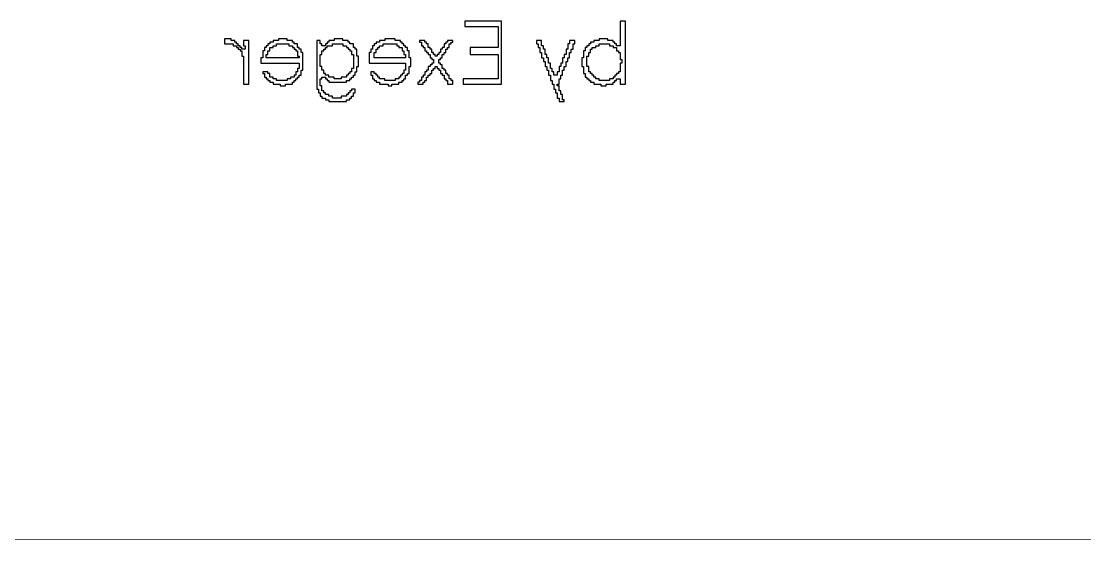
# Model space of a CAD drawing. Header units: millimetres. Extents: x 0 to 171, y 0 to 26.
# Drawn here: x 100.87 to 124.25, y -0.47 to 10.93 of the extents above; entities that cross this region are included whole.
import ezdxf

# ---------------------------------------------------------------- set-up
doc = ezdxf.new("R2010")
doc.units = ezdxf.units.MM
doc.layers.add('BottomOverlay', color=54, linetype='Continuous')
doc.layers.add('Mechanical4', color=56, linetype='Continuous')

msp = doc.modelspace()

# ---------------------------------------------------------------- linework, layer by layer
at = {"layer": 'BottomOverlay'}
for p, q in [((110.621, 10.928), (110.621, 10.89)), ((111.427, 10.928), (110.621, 10.928)), ((110.621, 10.89), (110.621, 10.851)), ((110.621, 10.851), (110.621, 10.813)), ((110.621, 10.813), (111.35, 10.813)), ((111.35, 10.813), (111.35, 10.775)), ((111.35, 10.775), (111.35, 10.736)), ((111.427, 10.89), (111.427, 10.928)), ((111.427, 10.851), (111.427, 10.89)), ((111.427, 10.813), (111.427, 10.851)), ((111.427, 10.775), (111.427, 10.813)), ((111.427, 10.736), (111.427, 10.775)), ((114.034, 10.928), (114.034, 10.89)), ((114.149, 10.928), (114.034, 10.928)), ((114.034, 10.89), (114.034, 10.851)), ((114.034, 10.851), (114.034, 10.813)), ((114.034, 10.813), (114.034, 10.775)), ((114.034, 10.775), (114.034, 10.736)), ((114.149, 10.89), (114.149, 10.928)), ((114.149, 10.851), (114.149, 10.89)), ((114.149, 10.813), (114.149, 10.851)), ((114.149, 10.775), (114.149, 10.813)), ((114.149, 10.736), (114.149, 10.775)), ((105.331, 10.545), (105.331, 10.506)), ((105.484, 10.545), (105.331, 10.545)), ((105.484, 10.506), (105.484, 10.545)), ((106.519, 10.545), (106.519, 10.506)), ((106.711, 10.545), (106.519, 10.545)), ((106.711, 10.506), (106.711, 10.545)), ((107.746, 10.545), (107.746, 10.506)), ((107.938, 10.545), (107.746, 10.545)), ((107.938, 10.506), (107.938, 10.545)), ((108.858, 10.545), (108.858, 10.506)), ((109.088, 10.545), (108.858, 10.545)), ((109.088, 10.506), (109.088, 10.545)), ((111.35, 10.736), (111.35, 10.698)), ((111.35, 10.698), (111.35, 10.66)), ((111.35, 10.66), (111.35, 10.621)), ((111.35, 10.621), (111.35, 10.583)), ((111.35, 10.583), (111.35, 10.545)), ((111.35, 10.545), (111.35, 10.506)), ((111.427, 10.698), (111.427, 10.736)), ((111.427, 10.66), (111.427, 10.698)), ((111.427, 10.621), (111.427, 10.66)), ((111.427, 10.583), (111.427, 10.621)), ((111.427, 10.545), (111.427, 10.583)), ((111.427, 10.506), (111.427, 10.545)), ((113.765, 10.545), (113.574, 10.545)), ((113.574, 10.545), (113.574, 10.506)), ((113.765, 10.506), (113.765, 10.545)), ((114.034, 10.736), (114.034, 10.698)), ((114.034, 10.698), (114.034, 10.66)), ((114.034, 10.66), (114.034, 10.621)), ((114.034, 10.621), (114.034, 10.583)), ((114.034, 10.583), (114.034, 10.545)), ((114.034, 10.545), (114.034, 10.506)), ((114.149, 10.698), (114.149, 10.736)), ((114.149, 10.66), (114.149, 10.698)), ((114.149, 10.621), (114.149, 10.66)), ((114.149, 10.583), (114.149, 10.621)), ((114.149, 10.545), (114.149, 10.583)), ((114.149, 10.506), (114.149, 10.545)), ((105.331, 10.506), (105.331, 10.468)), ((105.331, 10.468), (105.331, 10.43)), ((105.331, 10.43), (105.522, 10.43)), ((105.561, 10.506), (105.484, 10.506)), ((105.522, 10.43), (105.522, 10.391)), ((105.522, 10.391), (105.599, 10.391)), ((105.561, 10.468), (105.561, 10.506)), ((105.599, 10.468), (105.561, 10.468)), ((105.599, 10.43), (105.599, 10.468)), ((105.637, 10.43), (105.599, 10.43)), ((105.599, 10.391), (105.599, 10.353)), ((105.599, 10.353), (105.637, 10.353)), ((105.637, 10.391), (105.637, 10.43)), ((105.676, 10.391), (105.637, 10.391)), ((105.637, 10.353), (105.637, 10.315)), ((105.637, 10.315), (105.676, 10.315)), ((105.676, 10.353), (105.676, 10.391)), ((105.714, 10.353), (105.676, 10.353)), ((105.676, 10.315), (105.676, 10.276)), ((105.714, 10.315), (105.714, 10.353)), ((105.791, 10.315), (105.714, 10.315)), ((105.868, 10.506), (105.753, 10.506)), ((105.753, 10.506), (105.753, 10.468)), ((105.753, 10.468), (105.753, 10.43)), ((105.753, 10.43), (105.753, 10.391)), ((105.753, 10.391), (105.791, 10.391)), ((105.791, 10.391), (105.791, 10.353)), ((105.791, 10.353), (105.791, 10.315)), ((105.868, 10.468), (105.868, 10.506)), ((105.868, 10.43), (105.868, 10.468)), ((105.868, 10.391), (105.868, 10.43)), ((105.868, 10.353), (105.868, 10.391)), ((105.868, 10.315), (105.868, 10.353)), ((105.868, 10.276), (105.868, 10.315)), ((106.251, 10.353), (106.213, 10.353)), ((106.213, 10.353), (106.213, 10.315)), ((106.213, 10.315), (106.213, 10.276)), ((106.289, 10.391), (106.251, 10.391)), ((106.251, 10.391), (106.251, 10.353)), ((106.328, 10.43), (106.289, 10.43)), ((106.289, 10.43), (106.289, 10.391)), ((106.404, 10.468), (106.328, 10.468)), ((106.328, 10.468), (106.328, 10.43)), ((106.328, 10.315), (106.328, 10.353)), ((106.328, 10.353), (106.404, 10.353)), ((106.328, 10.276), (106.328, 10.315)), ((106.519, 10.506), (106.404, 10.506)), ((106.404, 10.506), (106.404, 10.468)), ((106.404, 10.353), (106.404, 10.391)), ((106.404, 10.391), (106.481, 10.391)), ((106.481, 10.391), (106.481, 10.43)), ((106.481, 10.43), (106.749, 10.43)), ((106.826, 10.506), (106.711, 10.506)), ((106.749, 10.43), (106.749, 10.391)), ((106.749, 10.391), (106.826, 10.391)), ((106.826, 10.468), (106.826, 10.506)), ((106.864, 10.468), (106.826, 10.468)), ((106.826, 10.391), (106.826, 10.353)), ((106.826, 10.353), (106.864, 10.353)), ((106.864, 10.43), (106.864, 10.468)), ((106.941, 10.43), (106.864, 10.43)), ((106.864, 10.353), (106.864, 10.315)), ((106.864, 10.315), (106.903, 10.315)), ((106.903, 10.315), (106.903, 10.276)), ((106.941, 10.391), (106.941, 10.43)), ((106.941, 10.353), (106.941, 10.391)), ((106.979, 10.353), (106.941, 10.353)), ((106.979, 10.315), (106.979, 10.353)), ((107.018, 10.315), (106.979, 10.315)), ((107.018, 10.276), (107.018, 10.315)), ((107.439, 10.506), (107.363, 10.506)), ((107.363, 10.506), (107.363, 10.468)), ((107.363, 10.468), (107.363, 10.43)), ((107.363, 10.43), (107.363, 10.391)), ((107.363, 10.391), (107.363, 10.353)), ((107.363, 10.353), (107.363, 10.315)), ((107.363, 10.315), (107.363, 10.276)), ((107.439, 10.468), (107.439, 10.506)), ((107.439, 10.43), (107.439, 10.468)), ((107.478, 10.43), (107.439, 10.43)), ((107.478, 10.391), (107.478, 10.43)), ((107.554, 10.391), (107.478, 10.391)), ((107.516, 10.276), (107.516, 10.315)), ((107.516, 10.315), (107.554, 10.315)), ((107.593, 10.43), (107.554, 10.43)), ((107.554, 10.43), (107.554, 10.391)), ((107.554, 10.315), (107.554, 10.353)), ((107.554, 10.353), (107.593, 10.353)), ((107.631, 10.468), (107.593, 10.468)), ((107.593, 10.468), (107.593, 10.43)), ((107.593, 10.353), (107.593, 10.391)), ((107.593, 10.391), (107.708, 10.391)), ((107.746, 10.506), (107.631, 10.506)), ((107.631, 10.506), (107.631, 10.468)), ((107.708, 10.391), (107.708, 10.43)), ((107.708, 10.43), (107.938, 10.43)), ((108.053, 10.506), (107.938, 10.506)), ((107.938, 10.43), (107.938, 10.391)), ((107.938, 10.391), (108.014, 10.391)), ((108.014, 10.391), (108.014, 10.353)), ((108.014, 10.353), (108.053, 10.353)), ((108.053, 10.468), (108.053, 10.506)), ((108.091, 10.468), (108.053, 10.468)), ((108.053, 10.353), (108.053, 10.315)), ((108.053, 10.315), (108.091, 10.315)), ((108.091, 10.43), (108.091, 10.468)), ((108.168, 10.43), (108.091, 10.43)), ((108.091, 10.315), (108.091, 10.276)), ((108.168, 10.391), (108.168, 10.43)), ((108.168, 10.353), (108.168, 10.391)), ((108.206, 10.353), (108.168, 10.353)), ((108.206, 10.315), (108.206, 10.353)), ((108.245, 10.315), (108.206, 10.315)), ((108.245, 10.276), (108.245, 10.315)), ((108.59, 10.315), (108.551, 10.315)), ((108.551, 10.315), (108.551, 10.276)), ((108.628, 10.391), (108.59, 10.391)), ((108.59, 10.391), (108.59, 10.353)), ((108.59, 10.353), (108.59, 10.315)), ((108.666, 10.43), (108.628, 10.43)), ((108.628, 10.43), (108.628, 10.391)), ((108.743, 10.468), (108.666, 10.468)), ((108.666, 10.468), (108.666, 10.43)), ((108.666, 10.276), (108.666, 10.315)), ((108.666, 10.315), (108.705, 10.315)), ((108.705, 10.315), (108.705, 10.353)), ((108.705, 10.353), (108.743, 10.353)), ((108.858, 10.506), (108.743, 10.506)), ((108.743, 10.506), (108.743, 10.468)), ((108.743, 10.353), (108.743, 10.391)), ((108.743, 10.391), (108.82, 10.391)), ((108.82, 10.391), (108.82, 10.43)), ((108.82, 10.43), (109.126, 10.43)), ((109.203, 10.506), (109.088, 10.506)), ((109.126, 10.43), (109.126, 10.391)), ((109.126, 10.391), (109.165, 10.391)), ((109.165, 10.391), (109.165, 10.353)), ((109.165, 10.353), (109.241, 10.353)), ((109.203, 10.468), (109.203, 10.506)), ((109.241, 10.468), (109.203, 10.468)), ((109.241, 10.43), (109.241, 10.468)), ((109.28, 10.43), (109.241, 10.43)), ((109.241, 10.353), (109.241, 10.315)), ((109.241, 10.315), (109.241, 10.276)), ((109.28, 10.391), (109.28, 10.43)), ((109.318, 10.391), (109.28, 10.391)), ((109.318, 10.353), (109.318, 10.391)), ((109.356, 10.353), (109.318, 10.353)), ((109.356, 10.315), (109.356, 10.353)), ((109.356, 10.276), (109.356, 10.315)), ((109.625, 10.506), (109.625, 10.468)), ((109.74, 10.506), (109.625, 10.506)), ((109.625, 10.468), (109.663, 10.468)), ((109.663, 10.468), (109.663, 10.43)), ((109.663, 10.43), (109.663, 10.391)), ((109.663, 10.391), (109.701, 10.391)), ((109.701, 10.391), (109.701, 10.353)), ((109.701, 10.353), (109.74, 10.353)), ((109.74, 10.468), (109.74, 10.506)), ((109.778, 10.468), (109.74, 10.468)), ((109.74, 10.353), (109.74, 10.315)), ((109.74, 10.315), (109.74, 10.276)), ((109.778, 10.43), (109.778, 10.468)), ((109.816, 10.43), (109.778, 10.43)), ((109.816, 10.391), (109.816, 10.43)), ((109.816, 10.353), (109.816, 10.391)), ((109.855, 10.353), (109.816, 10.353)), ((109.855, 10.315), (109.855, 10.353)), ((109.893, 10.315), (109.855, 10.315)), ((109.893, 10.276), (109.893, 10.315)), ((110.123, 10.315), (110.085, 10.315)), ((110.085, 10.315), (110.085, 10.276)), ((110.161, 10.353), (110.123, 10.353)), ((110.123, 10.353), (110.123, 10.315)), ((110.2, 10.43), (110.161, 10.43)), ((110.161, 10.43), (110.161, 10.391)), ((110.161, 10.391), (110.161, 10.353)), ((110.238, 10.468), (110.2, 10.468)), ((110.2, 10.468), (110.2, 10.43)), ((110.2, 10.276), (110.2, 10.315)), ((110.2, 10.315), (110.238, 10.315)), ((110.353, 10.506), (110.238, 10.506)), ((110.238, 10.506), (110.238, 10.468)), ((110.238, 10.315), (110.238, 10.353)), ((110.238, 10.353), (110.276, 10.353)), ((110.276, 10.391), (110.276, 10.43)), ((110.276, 10.43), (110.315, 10.43)), ((110.276, 10.353), (110.276, 10.391)), ((110.315, 10.43), (110.315, 10.468)), ((110.315, 10.468), (110.353, 10.468)), ((110.353, 10.468), (110.353, 10.506)), ((111.35, 10.353), (110.736, 10.353)), ((110.736, 10.353), (110.736, 10.315)), ((110.736, 10.315), (110.736, 10.276)), ((111.35, 10.506), (111.35, 10.468)), ((111.35, 10.468), (111.35, 10.43)), ((111.35, 10.43), (111.35, 10.391)), ((111.35, 10.391), (111.35, 10.353)), ((111.427, 10.468), (111.427, 10.506)), ((111.427, 10.43), (111.427, 10.468)), ((111.427, 10.391), (111.427, 10.43)), ((111.427, 10.353), (111.427, 10.391)), ((111.427, 10.315), (111.427, 10.353)), ((111.427, 10.276), (111.427, 10.315)), ((112.193, 10.506), (112.193, 10.468)), ((112.308, 10.506), (112.193, 10.506)), ((112.193, 10.468), (112.193, 10.43)), ((112.193, 10.43), (112.232, 10.43)), ((112.232, 10.43), (112.232, 10.391)), ((112.232, 10.391), (112.232, 10.353)), ((112.232, 10.353), (112.27, 10.353)), ((112.27, 10.353), (112.27, 10.315)), ((112.27, 10.315), (112.27, 10.276)), ((112.308, 10.468), (112.308, 10.506)), ((112.308, 10.43), (112.308, 10.468)), ((112.308, 10.391), (112.308, 10.43)), ((112.347, 10.391), (112.308, 10.391)), ((112.347, 10.353), (112.347, 10.391)), ((112.347, 10.315), (112.347, 10.353)), ((112.385, 10.315), (112.347, 10.315)), ((112.385, 10.276), (112.385, 10.315)), ((112.883, 10.315), (112.845, 10.315)), ((112.845, 10.315), (112.845, 10.276)), ((112.922, 10.43), (112.883, 10.43)), ((112.883, 10.43), (112.883, 10.391)), ((112.883, 10.391), (112.883, 10.353)), ((112.883, 10.353), (112.883, 10.315)), ((113.037, 10.506), (112.922, 10.506)), ((112.922, 10.506), (112.922, 10.468)), ((112.922, 10.468), (112.922, 10.43)), ((112.96, 10.276), (112.96, 10.315)), ((112.96, 10.315), (112.998, 10.315)), ((112.998, 10.391), (112.998, 10.43)), ((112.998, 10.43), (113.037, 10.43)), ((112.998, 10.353), (112.998, 10.391)), ((112.998, 10.315), (112.998, 10.353)), ((113.037, 10.468), (113.037, 10.506)), ((113.037, 10.43), (113.037, 10.468)), ((113.305, 10.353), (113.267, 10.353)), ((113.267, 10.353), (113.267, 10.315)), ((113.267, 10.315), (113.267, 10.276)), ((113.344, 10.391), (113.305, 10.391)), ((113.305, 10.391), (113.305, 10.353)), ((113.382, 10.43), (113.344, 10.43)), ((113.344, 10.43), (113.344, 10.391)), ((113.459, 10.468), (113.382, 10.468)), ((113.382, 10.468), (113.382, 10.43)), ((113.382, 10.276), (113.382, 10.315)), ((113.382, 10.315), (113.42, 10.315)), ((113.42, 10.315), (113.42, 10.353)), ((113.42, 10.353), (113.497, 10.353)), ((113.574, 10.506), (113.459, 10.506)), ((113.459, 10.506), (113.459, 10.468)), ((113.497, 10.353), (113.497, 10.391)), ((113.497, 10.391), (113.574, 10.391)), ((113.574, 10.391), (113.574, 10.43)), ((113.574, 10.43), (113.804, 10.43)), ((113.88, 10.506), (113.765, 10.506)), ((113.804, 10.43), (113.804, 10.391)), ((113.804, 10.391), (113.88, 10.391)), ((113.88, 10.468), (113.88, 10.506)), ((113.919, 10.468), (113.88, 10.468)), ((113.88, 10.391), (113.88, 10.353)), ((113.88, 10.353), (113.957, 10.353)), ((113.919, 10.43), (113.919, 10.468)), ((113.957, 10.43), (113.919, 10.43)), ((113.957, 10.391), (113.957, 10.43)), ((114.034, 10.391), (113.957, 10.391)), ((113.957, 10.353), (113.957, 10.315)), ((113.957, 10.315), (113.957, 10.276)), ((114.034, 10.506), (114.034, 10.468)), ((114.034, 10.468), (114.034, 10.43)), ((114.034, 10.43), (114.034, 10.391)), ((114.149, 10.468), (114.149, 10.506)), ((114.149, 10.43), (114.149, 10.468)), ((114.149, 10.391), (114.149, 10.43)), ((114.149, 10.353), (114.149, 10.391)), ((114.149, 10.315), (114.149, 10.353)), ((114.149, 10.276), (114.149, 10.315)), ((105.676, 10.276), (105.714, 10.276)), ((105.714, 10.276), (105.714, 10.238)), ((105.714, 10.238), (105.714, 10.2)), ((105.714, 10.2), (105.714, 10.161)), ((105.714, 10.161), (105.753, 10.161)), ((105.753, 10.161), (105.753, 10.123)), ((105.753, 10.123), (105.753, 10.085)), ((105.753, 10.085), (105.753, 10.046)), ((105.868, 10.238), (105.868, 10.276)), ((105.868, 10.2), (105.868, 10.238)), ((105.868, 10.161), (105.868, 10.2)), ((105.868, 10.123), (105.868, 10.161)), ((105.868, 10.085), (105.868, 10.123)), ((105.868, 10.046), (105.868, 10.085)), ((106.174, 10.123), (106.136, 10.123)), ((106.136, 10.123), (106.136, 10.085)), ((106.136, 10.085), (106.136, 10.046)), ((106.213, 10.276), (106.174, 10.276)), ((106.174, 10.276), (106.174, 10.238)), ((106.174, 10.238), (106.174, 10.2)), ((106.174, 10.2), (106.174, 10.161)), ((106.174, 10.161), (106.174, 10.123)), ((106.251, 10.161), (106.251, 10.2)), ((106.251, 10.2), (106.289, 10.2)), ((106.251, 10.123), (106.251, 10.161)), ((106.979, 10.123), (106.251, 10.123)), ((106.289, 10.238), (106.289, 10.276)), ((106.289, 10.276), (106.328, 10.276)), ((106.289, 10.2), (106.289, 10.238)), ((106.903, 10.276), (106.941, 10.276)), ((106.941, 10.276), (106.941, 10.238)), ((106.941, 10.238), (106.941, 10.2)), ((106.941, 10.2), (106.941, 10.161)), ((106.941, 10.161), (106.979, 10.161)), ((106.979, 10.161), (106.979, 10.123)), ((107.018, 10.238), (107.018, 10.276)), ((107.056, 10.238), (107.018, 10.238)), ((107.056, 10.2), (107.056, 10.238)), ((107.056, 10.161), (107.056, 10.2)), ((107.056, 10.123), (107.056, 10.161)), ((107.056, 10.085), (107.056, 10.123)), ((107.056, 10.046), (107.056, 10.085)), ((107.363, 10.276), (107.363, 10.238)), ((107.363, 10.238), (107.363, 10.2)), ((107.363, 10.2), (107.363, 10.161)), ((107.363, 10.161), (107.363, 10.123)), ((107.363, 10.123), (107.363, 10.085)), ((107.363, 10.085), (107.363, 10.046)), ((107.439, 10.161), (107.439, 10.2)), ((107.439, 10.2), (107.478, 10.2)), ((107.439, 10.123), (107.439, 10.161)), ((107.439, 10.085), (107.439, 10.123)), ((107.439, 10.046), (107.439, 10.085)), ((107.478, 10.238), (107.478, 10.276)), ((107.478, 10.276), (107.516, 10.276)), ((107.478, 10.2), (107.478, 10.238)), ((108.091, 10.276), (108.129, 10.276)), ((108.129, 10.276), (108.129, 10.238)), ((108.129, 10.238), (108.129, 10.2)), ((108.129, 10.2), (108.168, 10.2)), ((108.168, 10.2), (108.168, 10.161)), ((108.168, 10.161), (108.168, 10.123)), ((108.168, 10.123), (108.168, 10.085)), ((108.168, 10.085), (108.168, 10.046)), ((108.245, 10.238), (108.245, 10.276)), ((108.245, 10.2), (108.245, 10.238)), ((108.245, 10.161), (108.245, 10.2)), ((108.283, 10.161), (108.245, 10.161)), ((108.283, 10.123), (108.283, 10.161)), ((108.283, 10.085), (108.283, 10.123)), ((108.283, 10.046), (108.283, 10.085)), ((108.551, 10.238), (108.513, 10.238)), ((108.513, 10.238), (108.513, 10.2)), ((108.513, 10.2), (108.513, 10.161)), ((108.513, 10.161), (108.513, 10.123)), ((108.513, 10.123), (108.513, 10.085)), ((108.513, 10.085), (108.513, 10.046)), ((108.551, 10.276), (108.551, 10.238)), ((108.628, 10.2), (108.628, 10.238)), ((108.628, 10.238), (108.666, 10.238)), ((108.628, 10.161), (108.628, 10.2)), ((108.628, 10.123), (108.628, 10.161)), ((109.318, 10.123), (108.628, 10.123)), ((108.666, 10.238), (108.666, 10.276)), ((109.241, 10.276), (109.28, 10.276)), ((109.28, 10.276), (109.28, 10.238)), ((109.28, 10.238), (109.28, 10.2)), ((109.28, 10.2), (109.318, 10.2)), ((109.318, 10.2), (109.318, 10.161)), ((109.318, 10.161), (109.318, 10.123)), ((109.395, 10.276), (109.356, 10.276)), ((109.395, 10.238), (109.395, 10.276)), ((109.395, 10.2), (109.395, 10.238)), ((109.395, 10.161), (109.395, 10.2)), ((109.395, 10.123), (109.395, 10.161)), ((109.433, 10.123), (109.395, 10.123)), ((109.433, 10.085), (109.433, 10.123)), ((109.433, 10.046), (109.433, 10.085)), ((109.74, 10.276), (109.778, 10.276)), ((109.778, 10.276), (109.778, 10.238)), ((109.778, 10.238), (109.816, 10.238)), ((109.816, 10.238), (109.816, 10.2)), ((109.816, 10.2), (109.855, 10.2)), ((109.855, 10.2), (109.855, 10.161)), ((109.855, 10.161), (109.855, 10.123)), ((109.855, 10.123), (109.893, 10.123)), ((109.893, 10.238), (109.893, 10.276)), ((109.931, 10.238), (109.893, 10.238)), ((109.893, 10.123), (109.893, 10.085)), ((109.893, 10.085), (109.931, 10.085)), ((109.931, 10.2), (109.931, 10.238)), ((109.97, 10.2), (109.931, 10.2)), ((109.931, 10.085), (109.931, 10.046)), ((109.97, 10.161), (109.97, 10.2)), ((110.008, 10.161), (109.97, 10.161)), ((110.046, 10.2), (110.008, 10.2)), ((110.008, 10.2), (110.008, 10.161)), ((110.085, 10.238), (110.046, 10.238)), ((110.046, 10.238), (110.046, 10.2)), ((110.046, 10.046), (110.046, 10.085)), ((110.046, 10.085), (110.085, 10.085)), ((110.085, 10.276), (110.085, 10.238)), ((110.085, 10.085), (110.085, 10.123)), ((110.085, 10.123), (110.123, 10.123)), ((110.123, 10.161), (110.123, 10.2)), ((110.123, 10.2), (110.161, 10.2)), ((110.123, 10.123), (110.123, 10.161)), ((110.161, 10.2), (110.161, 10.238)), ((110.161, 10.238), (110.2, 10.238)), ((110.2, 10.238), (110.2, 10.276)), ((110.736, 10.276), (110.736, 10.238)), ((110.736, 10.238), (110.736, 10.2)), ((110.736, 10.2), (111.35, 10.2)), ((111.35, 10.2), (111.35, 10.161)), ((111.35, 10.161), (111.35, 10.123)), ((111.35, 10.123), (111.35, 10.085)), ((111.35, 10.085), (111.35, 10.046)), ((111.427, 10.238), (111.427, 10.276)), ((111.427, 10.2), (111.427, 10.238)), ((111.427, 10.161), (111.427, 10.2)), ((111.427, 10.123), (111.427, 10.161)), ((111.427, 10.085), (111.427, 10.123)), ((111.427, 10.046), (111.427, 10.085)), ((112.27, 10.276), (112.27, 10.238)), ((112.27, 10.238), (112.308, 10.238)), ((112.308, 10.238), (112.308, 10.2)), ((112.308, 10.2), (112.308, 10.161)), ((112.308, 10.161), (112.308, 10.123)), ((112.308, 10.123), (112.347, 10.123)), ((112.347, 10.123), (112.347, 10.085)), ((112.347, 10.085), (112.347, 10.046)), ((112.385, 10.238), (112.385, 10.276)), ((112.385, 10.2), (112.385, 10.238)), ((112.423, 10.2), (112.385, 10.2)), ((112.423, 10.161), (112.423, 10.2)), ((112.423, 10.123), (112.423, 10.161)), ((112.462, 10.123), (112.423, 10.123)), ((112.462, 10.085), (112.462, 10.123)), ((112.462, 10.046), (112.462, 10.085)), ((112.807, 10.123), (112.768, 10.123)), ((112.768, 10.123), (112.768, 10.085)), ((112.768, 10.085), (112.768, 10.046)), ((112.845, 10.2), (112.807, 10.2)), ((112.807, 10.2), (112.807, 10.161)), ((112.807, 10.161), (112.807, 10.123)), ((112.845, 10.276), (112.845, 10.238)), ((112.845, 10.238), (112.845, 10.2)), ((112.883, 10.085), (112.883, 10.123)), ((112.883, 10.123), (112.922, 10.123)), ((112.883, 10.046), (112.883, 10.085)), ((112.922, 10.2), (112.922, 10.238)), ((112.922, 10.238), (112.96, 10.238)), ((112.922, 10.161), (112.922, 10.2)), ((112.922, 10.123), (112.922, 10.161)), ((112.96, 10.238), (112.96, 10.276)), ((113.228, 10.123), (113.19, 10.123)), ((113.19, 10.123), (113.19, 10.085)), ((113.19, 10.085), (113.19, 10.046)), ((113.267, 10.276), (113.228, 10.276)), ((113.228, 10.276), (113.228, 10.238)), ((113.228, 10.238), (113.228, 10.2)), ((113.228, 10.2), (113.228, 10.161)), ((113.228, 10.161), (113.228, 10.123)), ((113.305, 10.123), (113.305, 10.161)), ((113.305, 10.161), (113.344, 10.161)), ((113.305, 10.085), (113.305, 10.123)), ((113.305, 10.046), (113.305, 10.085)), ((113.344, 10.2), (113.344, 10.238)), ((113.344, 10.238), (113.382, 10.238)), ((113.344, 10.161), (113.344, 10.2)), ((113.382, 10.238), (113.382, 10.276)), ((113.957, 10.276), (113.995, 10.276)), ((113.995, 10.276), (113.995, 10.238)), ((113.995, 10.238), (114.034, 10.238)), ((114.034, 10.238), (114.034, 10.2)), ((114.034, 10.2), (114.034, 10.161)), ((114.034, 10.161), (114.034, 10.123)), ((114.034, 10.123), (114.034, 10.085)), ((114.034, 10.085), (114.072, 10.085)), ((114.072, 10.085), (114.072, 10.046)), ((114.149, 10.238), (114.149, 10.276)), ((114.149, 10.2), (114.149, 10.238)), ((114.149, 10.161), (114.149, 10.2)), ((114.149, 10.123), (114.149, 10.161)), ((114.149, 10.085), (114.149, 10.123)), ((114.149, 10.046), (114.149, 10.085)), ((105.753, 10.046), (105.753, 10.008)), ((105.753, 10.008), (105.753, 9.97)), ((105.753, 9.97), (105.753, 9.931)), ((105.753, 9.931), (105.753, 9.893)), ((105.753, 9.893), (105.753, 9.855)), ((105.753, 9.855), (105.753, 9.816)), ((105.868, 10.008), (105.868, 10.046)), ((105.868, 9.97), (105.868, 10.008)), ((105.868, 9.931), (105.868, 9.97)), ((105.868, 9.893), (105.868, 9.931)), ((105.868, 9.855), (105.868, 9.893)), ((105.868, 9.816), (105.868, 9.855)), ((106.136, 10.046), (106.136, 10.008)), ((106.136, 10.008), (106.979, 10.008)), ((106.979, 9.893), (106.941, 9.893)), ((106.941, 9.893), (106.941, 9.855)), ((106.941, 9.855), (106.941, 9.816)), ((106.979, 10.008), (106.979, 9.97)), ((106.979, 9.97), (106.979, 9.931)), ((106.979, 9.931), (106.979, 9.893)), ((107.018, 9.816), (107.018, 9.855)), ((107.018, 9.855), (107.056, 9.855)), ((107.056, 10.008), (107.056, 10.046)), ((107.056, 9.97), (107.056, 10.008)), ((107.056, 9.931), (107.056, 9.97)), ((107.056, 9.893), (107.056, 9.931)), ((107.056, 9.855), (107.056, 9.893)), ((107.363, 10.046), (107.363, 10.008)), ((107.363, 10.008), (107.363, 9.97)), ((107.363, 9.97), (107.363, 9.931)), ((107.363, 9.931), (107.363, 9.893)), ((107.363, 9.893), (107.363, 9.855)), ((107.363, 9.855), (107.363, 9.816)), ((107.439, 10.008), (107.439, 10.046)), ((107.439, 9.97), (107.439, 10.008)), ((107.439, 9.931), (107.439, 9.97)), ((107.478, 9.931), (107.439, 9.931)), ((107.478, 9.893), (107.478, 9.931)), ((107.478, 9.855), (107.478, 9.893)), ((107.516, 9.855), (107.478, 9.855)), ((107.516, 9.816), (107.516, 9.855)), ((108.168, 9.893), (108.129, 9.893)), ((108.129, 9.893), (108.129, 9.855)), ((108.129, 9.855), (108.129, 9.816)), ((108.168, 10.046), (108.168, 10.008)), ((108.168, 10.008), (108.168, 9.97)), ((108.168, 9.97), (108.168, 9.931)), ((108.168, 9.931), (108.168, 9.893)), ((108.245, 9.893), (108.245, 9.931)), ((108.245, 9.931), (108.283, 9.931)), ((108.245, 9.855), (108.245, 9.893)), ((108.245, 9.816), (108.245, 9.855)), ((108.283, 10.008), (108.283, 10.046)), ((108.283, 9.97), (108.283, 10.008)), ((108.283, 9.931), (108.283, 9.97)), ((108.513, 10.046), (108.513, 10.008)), ((108.513, 10.008), (109.318, 10.008)), ((109.318, 9.855), (109.28, 9.855)), ((109.28, 9.855), (109.28, 9.816)), ((109.318, 10.008), (109.318, 9.97)), ((109.318, 9.97), (109.318, 9.931)), ((109.318, 9.931), (109.318, 9.893)), ((109.318, 9.893), (109.318, 9.855)), ((109.395, 9.893), (109.395, 9.931)), ((109.395, 9.931), (109.433, 9.931)), ((109.395, 9.855), (109.395, 9.893)), ((109.395, 9.816), (109.395, 9.855)), ((109.433, 10.008), (109.433, 10.046)), ((109.433, 9.97), (109.433, 10.008)), ((109.433, 9.931), (109.433, 9.97)), ((109.816, 9.855), (109.778, 9.855)), ((109.778, 9.855), (109.778, 9.816)), ((109.855, 9.931), (109.816, 9.931)), ((109.816, 9.931), (109.816, 9.893)), ((109.816, 9.893), (109.816, 9.855)), ((109.893, 9.97), (109.855, 9.97)), ((109.855, 9.97), (109.855, 9.931)), ((109.931, 10.008), (109.893, 10.008)), ((109.893, 10.008), (109.893, 9.97)), ((109.893, 9.816), (109.893, 9.855)), ((109.893, 9.855), (109.931, 9.855)), ((109.931, 10.046), (109.931, 10.008)), ((109.931, 9.855), (109.931, 9.893)), ((109.931, 9.893), (109.97, 9.893)), ((109.97, 9.893), (109.97, 9.931)), ((109.97, 9.931), (110.008, 9.931)), ((110.008, 9.931), (110.008, 9.893)), ((110.008, 9.893), (110.046, 9.893)), ((110.046, 10.008), (110.046, 10.046)), ((110.085, 10.008), (110.046, 10.008)), ((110.046, 9.893), (110.046, 9.855)), ((110.046, 9.855), (110.085, 9.855)), ((110.085, 9.97), (110.085, 10.008)), ((110.123, 9.97), (110.085, 9.97)), ((110.085, 9.855), (110.085, 9.816)), ((110.123, 9.931), (110.123, 9.97)), ((110.123, 9.893), (110.123, 9.931)), ((110.161, 9.893), (110.123, 9.893)), ((110.161, 9.855), (110.161, 9.893)), ((110.2, 9.855), (110.161, 9.855)), ((110.2, 9.816), (110.2, 9.855)), ((111.35, 10.046), (111.35, 10.008)), ((111.35, 10.008), (111.35, 9.97)), ((111.35, 9.97), (111.35, 9.931)), ((111.35, 9.931), (111.35, 9.893)), ((111.35, 9.893), (111.35, 9.855)), ((111.35, 9.855), (111.35, 9.816)), ((111.427, 10.008), (111.427, 10.046)), ((111.427, 9.97), (111.427, 10.008)), ((111.427, 9.931), (111.427, 9.97)), ((111.427, 9.893), (111.427, 9.931)), ((111.427, 9.855), (111.427, 9.893)), ((111.427, 9.816), (111.427, 9.855)), ((112.347, 10.046), (112.385, 10.046)), ((112.385, 10.046), (112.385, 10.008)), ((112.385, 10.008), (112.385, 9.97)), ((112.385, 9.97), (112.385, 9.931)), ((112.385, 9.931), (112.423, 9.931)), ((112.423, 9.931), (112.423, 9.893)), ((112.423, 9.893), (112.423, 9.855)), ((112.423, 9.855), (112.462, 9.855)), ((112.462, 10.008), (112.462, 10.046)), ((112.5, 10.008), (112.462, 10.008)), ((112.462, 9.855), (112.462, 9.816)), ((112.5, 9.97), (112.5, 10.008)), ((112.5, 9.931), (112.5, 9.97)), ((112.5, 9.893), (112.5, 9.931)), ((112.538, 9.893), (112.5, 9.893)), ((112.538, 9.855), (112.538, 9.893)), ((112.538, 9.816), (112.538, 9.855)), ((112.73, 9.931), (112.692, 9.931)), ((112.692, 9.931), (112.692, 9.893)), ((112.692, 9.893), (112.692, 9.855)), ((112.692, 9.855), (112.692, 9.816)), ((112.768, 10.008), (112.73, 10.008)), ((112.73, 10.008), (112.73, 9.97)), ((112.73, 9.97), (112.73, 9.931)), ((112.768, 10.046), (112.768, 10.008)), ((112.768, 9.816), (112.768, 9.855)), ((112.768, 9.855), (112.807, 9.855)), ((112.807, 9.893), (112.807, 9.931)), ((112.807, 9.931), (112.845, 9.931)), ((112.807, 9.855), (112.807, 9.893)), ((112.845, 10.008), (112.845, 10.046)), ((112.845, 10.046), (112.883, 10.046)), ((112.845, 9.97), (112.845, 10.008)), ((112.845, 9.931), (112.845, 9.97)), ((113.19, 10.046), (113.19, 10.008)), ((113.19, 10.008), (113.19, 9.97)), ((113.19, 9.97), (113.19, 9.931)), ((113.19, 9.931), (113.228, 9.931)), ((113.228, 9.931), (113.228, 9.893)), ((113.228, 9.893), (113.228, 9.855)), ((113.228, 9.855), (113.228, 9.816)), ((113.305, 10.008), (113.305, 10.046)), ((113.305, 9.97), (113.305, 10.008)), ((113.305, 9.931), (113.305, 9.97)), ((113.344, 9.931), (113.305, 9.931)), ((113.344, 9.893), (113.344, 9.931)), ((113.344, 9.855), (113.344, 9.893)), ((113.344, 9.816), (113.344, 9.855)), ((114.072, 10.008), (114.034, 10.008)), ((114.034, 10.008), (114.034, 9.97)), ((114.034, 9.97), (114.034, 9.931)), ((114.034, 9.931), (114.034, 9.893)), ((114.034, 9.893), (114.034, 9.855)), ((114.034, 9.855), (114.034, 9.816)), ((114.072, 10.046), (114.072, 10.008)), ((114.149, 10.008), (114.149, 10.046)), ((114.149, 9.97), (114.149, 10.008)), ((114.149, 9.931), (114.149, 9.97)), ((114.149, 9.893), (114.149, 9.931)), ((114.149, 9.855), (114.149, 9.893)), ((114.149, 9.816), (114.149, 9.855)), ((105.753, 9.816), (105.753, 9.778)), ((105.753, 9.778), (105.753, 9.74)), ((105.753, 9.74), (105.753, 9.701)), ((105.753, 9.701), (105.753, 9.663)), ((105.753, 9.663), (105.753, 9.625)), ((105.753, 9.625), (105.753, 9.586)), ((105.868, 9.778), (105.868, 9.816)), ((105.868, 9.74), (105.868, 9.778)), ((105.868, 9.701), (105.868, 9.74)), ((105.868, 9.663), (105.868, 9.701)), ((105.868, 9.625), (105.868, 9.663)), ((105.868, 9.586), (105.868, 9.625)), ((106.289, 9.816), (106.174, 9.816)), ((106.174, 9.816), (106.174, 9.778)), ((106.174, 9.778), (106.213, 9.778)), ((106.213, 9.778), (106.213, 9.74)), ((106.213, 9.74), (106.213, 9.701)), ((106.213, 9.701), (106.251, 9.701)), ((106.251, 9.701), (106.251, 9.663)), ((106.251, 9.663), (106.289, 9.663)), ((106.289, 9.778), (106.289, 9.816)), ((106.328, 9.778), (106.289, 9.778)), ((106.289, 9.663), (106.289, 9.625)), ((106.289, 9.625), (106.328, 9.625)), ((106.328, 9.74), (106.328, 9.778)), ((106.328, 9.701), (106.328, 9.74)), ((106.404, 9.701), (106.328, 9.701)), ((106.328, 9.625), (106.328, 9.586)), ((106.404, 9.663), (106.404, 9.701)), ((106.481, 9.663), (106.404, 9.663)), ((106.481, 9.625), (106.481, 9.663)), ((106.711, 9.625), (106.481, 9.625)), ((106.788, 9.663), (106.711, 9.663)), ((106.711, 9.663), (106.711, 9.625)), ((106.864, 9.701), (106.788, 9.701)), ((106.788, 9.701), (106.788, 9.663)), ((106.903, 9.74), (106.864, 9.74)), ((106.864, 9.74), (106.864, 9.701)), ((106.864, 9.586), (106.864, 9.625)), ((106.864, 9.625), (106.903, 9.625)), ((106.941, 9.816), (106.903, 9.816)), ((106.903, 9.816), (106.903, 9.778)), ((106.903, 9.778), (106.903, 9.74)), ((106.903, 9.625), (106.903, 9.663)), ((106.903, 9.663), (106.941, 9.663)), ((106.941, 9.663), (106.941, 9.701)), ((106.941, 9.701), (106.979, 9.701)), ((106.979, 9.701), (106.979, 9.74)), ((106.979, 9.74), (107.018, 9.74)), ((107.018, 9.778), (107.018, 9.816)), ((107.018, 9.74), (107.018, 9.778)), ((107.363, 9.816), (107.363, 9.778)), ((107.363, 9.778), (107.363, 9.74)), ((107.363, 9.74), (107.363, 9.701)), ((107.363, 9.701), (107.363, 9.663)), ((107.363, 9.663), (107.363, 9.625)), ((107.363, 9.625), (107.363, 9.586)), ((107.439, 9.625), (107.439, 9.663)), ((107.439, 9.663), (107.478, 9.663)), ((107.439, 9.586), (107.439, 9.625)), ((107.478, 9.663), (107.478, 9.701)), ((107.478, 9.701), (107.554, 9.701)), ((107.516, 9.778), (107.516, 9.816)), ((107.554, 9.778), (107.516, 9.778)), ((107.554, 9.74), (107.554, 9.778)), ((107.631, 9.74), (107.554, 9.74)), ((107.554, 9.701), (107.554, 9.663)), ((107.554, 9.663), (107.593, 9.663)), ((107.593, 9.663), (107.593, 9.625)), ((107.593, 9.625), (107.631, 9.625)), ((107.631, 9.701), (107.631, 9.74)), ((107.746, 9.701), (107.631, 9.701)), ((107.631, 9.625), (107.631, 9.586)), ((107.746, 9.663), (107.746, 9.701)), ((107.899, 9.663), (107.746, 9.663)), ((108.014, 9.701), (107.899, 9.701)), ((107.899, 9.701), (107.899, 9.663)), ((108.053, 9.74), (108.014, 9.74)), ((108.014, 9.74), (108.014, 9.701)), ((108.014, 9.586), (108.014, 9.625)), ((108.014, 9.625), (108.091, 9.625)), ((108.091, 9.778), (108.053, 9.778)), ((108.053, 9.778), (108.053, 9.74)), ((108.129, 9.816), (108.091, 9.816)), ((108.091, 9.816), (108.091, 9.778)), ((108.091, 9.625), (108.091, 9.663)), ((108.091, 9.663), (108.129, 9.663)), ((108.129, 9.663), (108.129, 9.701)), ((108.129, 9.701), (108.168, 9.701)), ((108.168, 9.701), (108.168, 9.74)), ((108.168, 9.74), (108.206, 9.74)), ((108.206, 9.778), (108.206, 9.816)), ((108.206, 9.816), (108.245, 9.816)), ((108.206, 9.74), (108.206, 9.778)), ((108.628, 9.816), (108.551, 9.816)), ((108.551, 9.816), (108.551, 9.778)), ((108.551, 9.778), (108.551, 9.74)), ((108.551, 9.74), (108.59, 9.74)), ((108.59, 9.74), (108.59, 9.701)), ((108.59, 9.701), (108.59, 9.663)), ((108.59, 9.663), (108.628, 9.663)), ((108.628, 9.778), (108.628, 9.816)), ((108.666, 9.778), (108.628, 9.778)), ((108.628, 9.663), (108.628, 9.625)), ((108.628, 9.625), (108.666, 9.625)), ((108.666, 9.74), (108.666, 9.778)), ((108.705, 9.74), (108.666, 9.74)), ((108.666, 9.625), (108.666, 9.586)), ((108.705, 9.701), (108.705, 9.74)), ((108.743, 9.701), (108.705, 9.701)), ((108.743, 9.663), (108.743, 9.701)), ((108.858, 9.663), (108.743, 9.663)), ((108.858, 9.625), (108.858, 9.663)), ((109.088, 9.625), (108.858, 9.625)), ((109.165, 9.663), (109.088, 9.663)), ((109.088, 9.663), (109.088, 9.625)), ((109.203, 9.701), (109.165, 9.701)), ((109.165, 9.701), (109.165, 9.663)), ((109.241, 9.74), (109.203, 9.74)), ((109.203, 9.74), (109.203, 9.701)), ((109.28, 9.778), (109.241, 9.778)), ((109.241, 9.778), (109.241, 9.74)), ((109.241, 9.586), (109.241, 9.625)), ((109.241, 9.625), (109.28, 9.625)), ((109.28, 9.816), (109.28, 9.778)), ((109.28, 9.625), (109.28, 9.663)), ((109.28, 9.663), (109.318, 9.663)), ((109.318, 9.701), (109.318, 9.74)), ((109.318, 9.74), (109.356, 9.74)), ((109.318, 9.663), (109.318, 9.701)), ((109.356, 9.74), (109.356, 9.778)), ((109.356, 9.778), (109.395, 9.778)), ((109.395, 9.778), (109.395, 9.816)), ((109.663, 9.625), (109.625, 9.625)), ((109.625, 9.625), (109.625, 9.586)), ((109.701, 9.701), (109.663, 9.701)), ((109.663, 9.701), (109.663, 9.663)), ((109.663, 9.663), (109.663, 9.625)), ((109.74, 9.74), (109.701, 9.74)), ((109.701, 9.74), (109.701, 9.701)), ((109.778, 9.816), (109.74, 9.816)), ((109.74, 9.816), (109.74, 9.778)), ((109.74, 9.778), (109.74, 9.74)), ((109.74, 9.586), (109.74, 9.625)), ((109.74, 9.625), (109.778, 9.625)), ((109.778, 9.663), (109.778, 9.701)), ((109.778, 9.701), (109.816, 9.701)), ((109.778, 9.625), (109.778, 9.663)), ((109.816, 9.701), (109.816, 9.74)), ((109.816, 9.74), (109.855, 9.74)), ((109.855, 9.74), (109.855, 9.778)), ((109.855, 9.778), (109.893, 9.778)), ((109.893, 9.778), (109.893, 9.816)), ((110.085, 9.816), (110.085, 9.778)), ((110.085, 9.778), (110.123, 9.778)), ((110.123, 9.778), (110.123, 9.74)), ((110.123, 9.74), (110.161, 9.74)), ((110.161, 9.74), (110.161, 9.701)), ((110.161, 9.701), (110.161, 9.663)), ((110.161, 9.663), (110.2, 9.663)), ((110.2, 9.778), (110.2, 9.816)), ((110.238, 9.778), (110.2, 9.778)), ((110.2, 9.663), (110.2, 9.625)), ((110.2, 9.625), (110.238, 9.625)), ((110.238, 9.74), (110.238, 9.778)), ((110.276, 9.74), (110.238, 9.74)), ((110.238, 9.625), (110.238, 9.586)), ((110.276, 9.701), (110.276, 9.74)), ((110.276, 9.663), (110.276, 9.701)), ((110.315, 9.663), (110.276, 9.663)), ((110.315, 9.625), (110.315, 9.663)), ((110.353, 9.625), (110.315, 9.625)), ((110.353, 9.586), (110.353, 9.625)), ((111.35, 9.663), (110.583, 9.663)), ((110.583, 9.663), (110.583, 9.625)), ((110.583, 9.625), (110.583, 9.586)), ((111.35, 9.816), (111.35, 9.778)), ((111.35, 9.778), (111.35, 9.74)), ((111.35, 9.74), (111.35, 9.701)), ((111.35, 9.701), (111.35, 9.663)), ((111.427, 9.778), (111.427, 9.816)), ((111.427, 9.74), (111.427, 9.778)), ((111.427, 9.701), (111.427, 9.74)), ((111.427, 9.663), (111.427, 9.701)), ((111.427, 9.625), (111.427, 9.663)), ((111.427, 9.586), (111.427, 9.625)), ((112.462, 9.816), (112.462, 9.778)), ((112.462, 9.778), (112.462, 9.74)), ((112.462, 9.74), (112.5, 9.74)), ((112.5, 9.74), (112.5, 9.701)), ((112.5, 9.701), (112.5, 9.663)), ((112.5, 9.663), (112.5, 9.625)), ((112.5, 9.625), (112.538, 9.625)), ((112.577, 9.816), (112.538, 9.816)), ((112.538, 9.625), (112.538, 9.586)), ((112.577, 9.778), (112.577, 9.816)), ((112.577, 9.74), (112.577, 9.778)), ((112.653, 9.74), (112.577, 9.74)), ((112.692, 9.816), (112.653, 9.816)), ((112.653, 9.816), (112.653, 9.778)), ((112.653, 9.778), (112.653, 9.74)), ((112.692, 9.625), (112.692, 9.663)), ((112.692, 9.663), (112.73, 9.663)), ((112.692, 9.586), (112.692, 9.625)), ((112.73, 9.701), (112.73, 9.74)), ((112.73, 9.74), (112.768, 9.74)), ((112.73, 9.663), (112.73, 9.701)), ((112.768, 9.778), (112.768, 9.816)), ((112.768, 9.74), (112.768, 9.778)), ((113.228, 9.816), (113.228, 9.778)), ((113.228, 9.778), (113.267, 9.778)), ((113.267, 9.778), (113.267, 9.74)), ((113.267, 9.74), (113.267, 9.701)), ((113.267, 9.701), (113.305, 9.701)), ((113.305, 9.701), (113.305, 9.663)), ((113.305, 9.663), (113.344, 9.663)), ((113.382, 9.816), (113.344, 9.816)), ((113.344, 9.663), (113.344, 9.625)), ((113.344, 9.625), (113.382, 9.625)), ((113.382, 9.778), (113.382, 9.816)), ((113.42, 9.778), (113.382, 9.778)), ((113.382, 9.625), (113.382, 9.586)), ((113.42, 9.74), (113.42, 9.778)), ((113.459, 9.74), (113.42, 9.74)), ((113.459, 9.701), (113.459, 9.74)), ((113.497, 9.701), (113.459, 9.701)), ((113.497, 9.663), (113.497, 9.701)), ((113.574, 9.663), (113.497, 9.663)), ((113.574, 9.625), (113.574, 9.663)), ((113.804, 9.625), (113.574, 9.625)), ((113.88, 9.663), (113.804, 9.663)), ((113.804, 9.663), (113.804, 9.625)), ((113.919, 9.701), (113.88, 9.701)), ((113.88, 9.701), (113.88, 9.663)), ((113.957, 9.74), (113.919, 9.74)), ((113.919, 9.74), (113.919, 9.701)), ((113.919, 9.586), (113.919, 9.625)), ((113.919, 9.625), (113.957, 9.625)), ((113.995, 9.778), (113.957, 9.778)), ((113.957, 9.778), (113.957, 9.74)), ((113.957, 9.625), (113.957, 9.663)), ((113.957, 9.663), (114.034, 9.663)), ((114.034, 9.816), (113.995, 9.816)), ((113.995, 9.816), (113.995, 9.778)), ((114.034, 9.663), (114.034, 9.625)), ((114.034, 9.625), (114.034, 9.586)), ((114.149, 9.778), (114.149, 9.816)), ((114.149, 9.74), (114.149, 9.778)), ((114.149, 9.701), (114.149, 9.74)), ((114.149, 9.663), (114.149, 9.701)), ((114.149, 9.625), (114.149, 9.663)), ((114.149, 9.586), (114.149, 9.625)), ((105.753, 9.586), (105.753, 9.548)), ((105.753, 9.548), (105.868, 9.548)), ((105.868, 9.548), (105.868, 9.586)), ((106.328, 9.586), (106.404, 9.586)), ((106.404, 9.586), (106.404, 9.548)), ((106.404, 9.548), (106.558, 9.548)), ((106.558, 9.548), (106.558, 9.51)), ((106.558, 9.51), (106.673, 9.51)), ((106.673, 9.51), (106.673, 9.548)), ((106.673, 9.548), (106.826, 9.548)), ((106.826, 9.548), (106.826, 9.586)), ((106.826, 9.586), (106.864, 9.586)), ((107.363, 9.586), (107.363, 9.548)), ((107.363, 9.548), (107.363, 9.51)), ((107.363, 9.51), (107.363, 9.471)), ((107.363, 9.471), (107.363, 9.433)), ((107.363, 9.433), (107.401, 9.433)), ((107.401, 9.433), (107.401, 9.395)), ((107.401, 9.395), (107.401, 9.356)), ((107.401, 9.356), (107.439, 9.356)), ((107.439, 9.548), (107.439, 9.586)), ((107.439, 9.51), (107.439, 9.548)), ((107.478, 9.51), (107.439, 9.51)), ((107.439, 9.356), (107.439, 9.318)), ((107.478, 9.471), (107.478, 9.51)), ((107.478, 9.433), (107.478, 9.471)), ((107.478, 9.395), (107.478, 9.433)), ((107.516, 9.395), (107.478, 9.395)), ((107.516, 9.356), (107.516, 9.395)), ((107.554, 9.356), (107.516, 9.356)), ((107.554, 9.318), (107.554, 9.356)), ((107.631, 9.586), (108.014, 9.586)), ((108.091, 9.356), (108.053, 9.356)), ((108.053, 9.356), (108.053, 9.318)), ((108.129, 9.395), (108.091, 9.395)), ((108.091, 9.395), (108.091, 9.356)), ((108.206, 9.433), (108.129, 9.433)), ((108.129, 9.433), (108.129, 9.395)), ((108.168, 9.318), (108.168, 9.356)), ((108.168, 9.356), (108.206, 9.356)), ((108.206, 9.395), (108.206, 9.433)), ((108.206, 9.356), (108.206, 9.395)), ((108.666, 9.586), (108.743, 9.586)), ((108.743, 9.586), (108.743, 9.548)), ((108.743, 9.548), (108.935, 9.548)), ((108.935, 9.548), (108.935, 9.51)), ((108.935, 9.51), (109.011, 9.51)), ((109.011, 9.51), (109.011, 9.548)), ((109.011, 9.548), (109.165, 9.548)), ((109.165, 9.548), (109.165, 9.586)), ((109.165, 9.586), (109.241, 9.586)), ((109.625, 9.586), (109.586, 9.586)), ((109.586, 9.586), (109.586, 9.548)), ((109.586, 9.548), (109.701, 9.548)), ((109.701, 9.548), (109.701, 9.586)), ((109.701, 9.586), (109.74, 9.586)), ((110.238, 9.586), (110.238, 9.548)), ((110.238, 9.548), (110.353, 9.548)), ((110.353, 9.548), (110.353, 9.586)), ((110.583, 9.586), (110.583, 9.548)), ((110.583, 9.548), (111.427, 9.548)), ((111.427, 9.548), (111.427, 9.586)), ((112.538, 9.586), (112.538, 9.548)), ((112.538, 9.548), (112.577, 9.548)), ((112.577, 9.548), (112.577, 9.51)), ((112.577, 9.51), (112.577, 9.471)), ((112.577, 9.471), (112.577, 9.433)), ((112.577, 9.433), (112.615, 9.433)), ((112.615, 9.433), (112.615, 9.395)), ((112.615, 9.395), (112.615, 9.356)), ((112.615, 9.356), (112.653, 9.356)), ((112.653, 9.51), (112.653, 9.548)), ((112.653, 9.548), (112.692, 9.548)), ((112.692, 9.51), (112.653, 9.51)), ((112.653, 9.356), (112.653, 9.318)), ((112.692, 9.548), (112.692, 9.586)), ((112.692, 9.471), (112.692, 9.51)), ((112.692, 9.433), (112.692, 9.471)), ((112.692, 9.395), (112.692, 9.433)), ((112.73, 9.395), (112.692, 9.395)), ((112.73, 9.356), (112.73, 9.395)), ((112.73, 9.318), (112.73, 9.356)), ((113.382, 9.586), (113.459, 9.586)), ((113.459, 9.586), (113.459, 9.548)), ((113.459, 9.548), (113.612, 9.548)), ((113.612, 9.548), (113.612, 9.51)), ((113.612, 9.51), (113.727, 9.51)), ((113.727, 9.51), (113.727, 9.548)), ((113.727, 9.548), (113.88, 9.548)), ((113.88, 9.548), (113.88, 9.586)), ((113.88, 9.586), (113.919, 9.586)), ((114.034, 9.586), (114.034, 9.548)), ((114.034, 9.548), (114.149, 9.548)), ((114.149, 9.548), (114.149, 9.586)), ((107.439, 9.318), (107.439, 9.28)), ((107.439, 9.28), (107.478, 9.28)), ((107.478, 9.28), (107.478, 9.241)), ((107.478, 9.241), (107.554, 9.241)), ((107.631, 9.318), (107.554, 9.318)), ((107.554, 9.241), (107.554, 9.203)), ((107.554, 9.203), (107.631, 9.203)), ((107.631, 9.28), (107.631, 9.318)), ((107.708, 9.28), (107.631, 9.28)), ((107.631, 9.203), (107.631, 9.165)), ((107.631, 9.165), (108.014, 9.165)), ((107.708, 9.241), (107.708, 9.28)), ((107.899, 9.241), (107.708, 9.241)), ((108.014, 9.28), (107.899, 9.28)), ((107.899, 9.28), (107.899, 9.241)), ((108.053, 9.318), (108.014, 9.318)), ((108.014, 9.318), (108.014, 9.28)), ((108.014, 9.165), (108.014, 9.203)), ((108.014, 9.203), (108.091, 9.203)), ((108.091, 9.203), (108.091, 9.241)), ((108.091, 9.241), (108.129, 9.241)), ((108.129, 9.241), (108.129, 9.28)), ((108.129, 9.28), (108.168, 9.28)), ((108.168, 9.28), (108.168, 9.318)), ((112.653, 9.318), (112.653, 9.28)), ((112.653, 9.28), (112.653, 9.241)), ((112.653, 9.241), (112.692, 9.241)), ((112.692, 9.241), (112.692, 9.203)), ((112.692, 9.203), (112.692, 9.165)), ((112.692, 9.165), (112.807, 9.165)), ((112.768, 9.318), (112.73, 9.318)), ((112.768, 9.28), (112.768, 9.318)), ((112.768, 9.241), (112.768, 9.28)), ((112.768, 9.203), (112.768, 9.241)), ((112.807, 9.203), (112.768, 9.203)), ((112.807, 9.165), (112.807, 9.203))]:
    msp.add_line(p, q, dxfattribs=at)
at = {"layer": 'Mechanical4', "const_width": 0.0127}
msp.add_lwpolyline([(15.327, -0.465), (157.557, -0.465)], dxfattribs=at)

doc.saveas('drawing.dxf')
